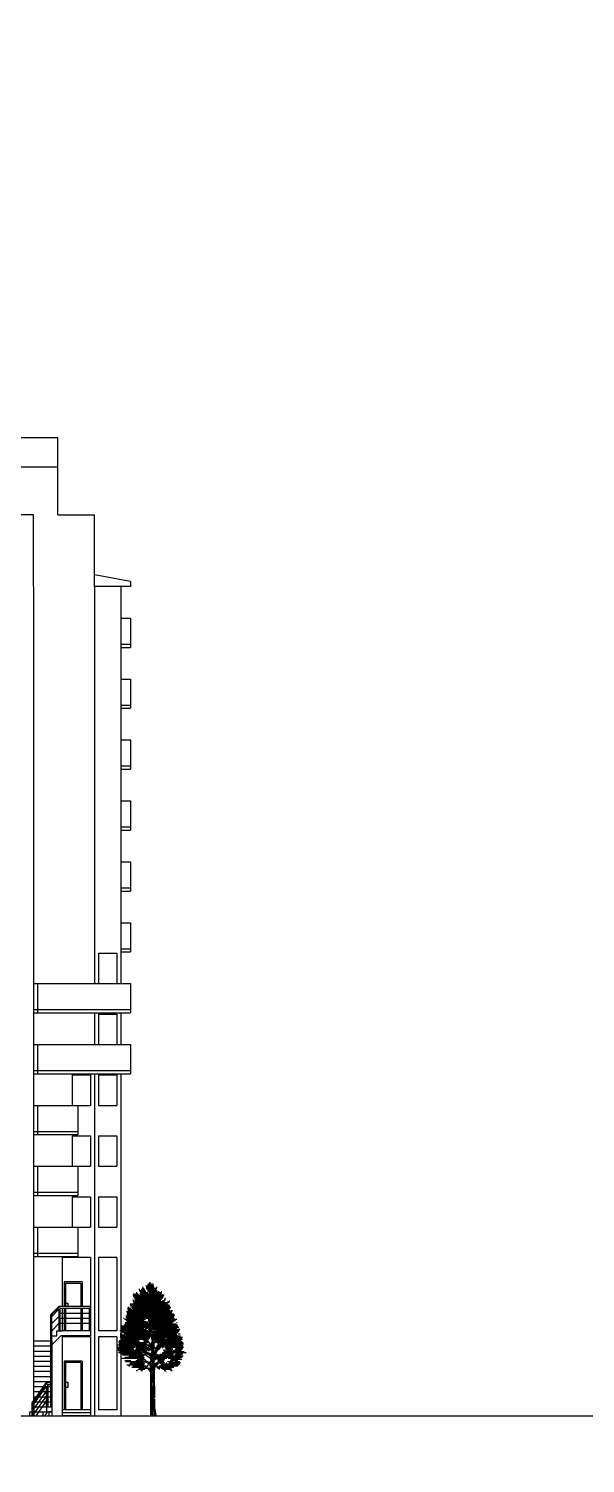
# Model space of a CAD drawing. Header units: inches. Extents: x -634 to 3638, y -6930911 to 5552.
# Drawn here: x 1993.3 to 2019.7, y 3391 to 3459.2 of the extents above; entities that cross this region are included whole.
import ezdxf

# ---------------------------------------------------------------- set-up
doc = ezdxf.new("R2010")
doc.units = ezdxf.units.IN
doc.header["$MEASUREMENT"] = 0
doc.linetypes.add('Dashed', pattern=[1128.888893, 564.444447, -564.444447])
doc.layers.add('derevo', color=7, linetype='Continuous')
doc.layers.add('развертка', color=7, linetype='Continuous')
for name, color, linetype, lineweight in [('ELEV', 134, 'Continuous', 18), ('фасады', 7, 'Continuous', 30), ('фасады2', 7, 'Continuous', 25)]:
    doc.layers.add(name, color=color, linetype=linetype, lineweight=lineweight)

# ---------------------------------------------------------------- blocks, each defined once
blk = doc.blocks.new('*X15')
at = {"color": 0, "linetype": 'ByBlock'}
for p, q in [((107.44, 20.7), (107.98, 20.7)), ((107.48, 20.8), (107.6, 20.8)), ((107.51, 20.9), (107.52, 20.9)), ((107.67, 20.8), (107.9, 20.8)), ((107.73, 20.9), (107.82, 20.9)), ((107.96, 21.2), (108.05, 21.2)), ((108, 21.1), (108.58, 21.1)), ((108.04, 20.7), (110.25, 20.7)), ((108.05, 21), (108.6, 21)), ((108.06, 20.8), (108.89, 20.8)), ((108.08, 20.9), (108.61, 20.9)), ((108.17, 21.2), (108.51, 21.2)), ((108.27, 21.3), (108.43, 21.3)), ((108.31, 21.4), (108.35, 21.4)), ((108.58, 21.6), (108.58, 21.6)), ((108.6, 21.5), (108.7, 21.5)), ((108.62, 21.4), (109.34, 21.4)), ((108.63, 20.9), (108.79, 20.9)), ((108.64, 21.3), (109.59, 21.3)), ((108.68, 21.2), (109.56, 21.2)), ((108.73, 21.5), (109.32, 21.5)), ((108.74, 21.1), (109.63, 21.1)), ((108.75, 21.6), (109.3, 21.6)), ((108.78, 21.7), (109.12, 21.7)), ((108.8, 21), (109.59, 21)), ((108.86, 20.9), (109.55, 20.9)), ((108.91, 21.8), (109.02, 21.8)), ((108.92, 20.8), (109.51, 20.8)), ((109.2, 21.7), (109.28, 21.7)), ((109.52, 20.8), (110.02, 20.8)), ((109.53, 21.4), (109.61, 21.4)), ((109.6, 20.9), (110.03, 20.9)), ((109.68, 21), (109.8, 21)), ((109.99, 21), (110.04, 21)), ((110.28, 20.8), (110.29, 20.8)), ((106.95, 19.5), (107.25, 19.5)), ((106.96, 19.4), (107.41, 19.4)), ((106.97, 19.6), (107.09, 19.6)), ((107.17, 19.8), (110.69, 19.8)), ((107.2, 19.9), (107.49, 19.9)), ((107.23, 19.7), (110.75, 19.7)), ((107.31, 19.6), (110.85, 19.6)), ((107.38, 19.5), (110.8, 19.5)), ((107.42, 20.3), (107.46, 20.3)), ((107.44, 20.2), (107.54, 20.2)), ((107.46, 20.1), (107.58, 20.1)), ((107.46, 19.4), (110.74, 19.4)), ((107.47, 20.6), (110.21, 20.6)), ((107.48, 20), (107.62, 20)), ((107.5, 19.9), (107.65, 19.9)), ((107.53, 20.5), (110.17, 20.5)), ((107.59, 20.4), (110.1, 20.4)), ((107.6, 20.3), (110.02, 20.3)), ((107.62, 20.2), (109.94, 20.2)), ((107.64, 20.1), (110.29, 20.1)), ((107.65, 20), (110.71, 20)), ((107.67, 19.9), (110.54, 19.9)), ((110.1, 20.2), (110.34, 20.2)), ((110.25, 20.3), (110.38, 20.3)), ((110.32, 20.4), (110.38, 20.4)), ((110.54, 20.1), (110.73, 20.1)), ((110.72, 20.2), (110.75, 20.2)), ((106.58, 18.6), (106.64, 18.6)), ((106.69, 18.5), (108.57, 18.5)), ((106.72, 18.1), (109.11, 18.1)), ((106.73, 18.2), (108.82, 18.2)), ((106.79, 18.8), (111.14, 18.8)), ((106.79, 18.4), (108.45, 18.4)), ((106.8, 18.7), (108.74, 18.7)), ((106.85, 19.2), (110.96, 19.2)), ((106.87, 18.6), (108.58, 18.6)), ((106.88, 18.9), (111.2, 18.9)), ((106.9, 19.1), (110.93, 19.1)), ((106.9, 18.3), (108.59, 18.3)), ((106.93, 19), (111.12, 19)), ((106.97, 19.3), (110.81, 19.3)), ((108.62, 18.6), (108.75, 18.6)), ((108.65, 18.3), (108.74, 18.3)), ((108.74, 18.7), (109.2, 18.7)), ((108.77, 18.6), (109.19, 18.6)), ((108.8, 18.5), (109.17, 18.5)), ((108.82, 18.4), (109.16, 18.4)), ((108.85, 18.3), (109.14, 18.3)), ((108.88, 18.2), (109.13, 18.2)), ((109.18, 18.2), (111, 18.2)), ((109.18, 18.1), (111.32, 18.1)), ((109.19, 18.4), (111.26, 18.4)), ((109.19, 18.3), (111.13, 18.3)), ((109.2, 18.6), (111.14, 18.6)), ((109.2, 18.5), (111.4, 18.5)), ((109.21, 18.7), (111.12, 18.7)), ((110.89, 19.3), (111, 19.3)), ((111.37, 18.2), (111.43, 18.2)), ((106.27, 17.5), (108.79, 17.5)), ((106.29, 17.2), (106.44, 17.2)), ((106.29, 17.1), (106.75, 17.1)), ((106.29, 17), (108.88, 17)), ((106.29, 16.9), (108.69, 16.9)), ((106.31, 17.4), (108.88, 17.4)), ((106.33, 17.8), (109.08, 17.8)), ((106.33, 17.6), (108.43, 17.6)), ((106.34, 17.7), (108.42, 17.7)), ((106.34, 16.8), (108.75, 16.8)), ((106.35, 17.9), (109.08, 17.9)), ((106.48, 17.3), (108.92, 17.3)), ((106.64, 18), (109.1, 18)), ((106.65, 17.2), (108.96, 17.2)), ((106.82, 17.1), (108.86, 17.1)), ((108.46, 17.6), (108.65, 17.6)), ((108.55, 17.7), (109.09, 17.7)), ((108.71, 16.9), (108.91, 16.9)), ((108.8, 17.6), (109.09, 17.6)), ((108.84, 17.5), (109.1, 17.5)), ((108.9, 17.1), (109, 17.1)), ((108.91, 16.8), (108.94, 16.8)), ((108.96, 17.4), (109.1, 17.4)), ((109.04, 17.3), (109.11, 17.3)), ((109.11, 17.2), (109.11, 17.2)), ((109.16, 17.8), (111.58, 17.8)), ((109.16, 17.7), (109.19, 17.7)), ((109.17, 18), (111.46, 18)), ((109.17, 17.9), (111.48, 17.9)), ((109.19, 17), (111.73, 17)), ((109.19, 16.9), (111.89, 16.9)), ((109.2, 17.1), (111.43, 17.1)), ((109.21, 17.2), (111.38, 17.2)), ((109.24, 16.8), (109.67, 16.8)), ((109.26, 17.7), (111.4, 17.7)), ((109.31, 17.6), (109.38, 17.6)), ((109.33, 17.3), (111.48, 17.3)), ((109.44, 17.4), (111.58, 17.4)), ((109.45, 17.6), (111.66, 17.6)), ((109.56, 17.5), (111.64, 17.5)), ((109.75, 16.8), (110.34, 16.8)), ((110.45, 16.8), (111.85, 16.8)), ((111.5, 17.2), (111.7, 17.2)), ((105.99, 15.8), (107.55, 15.8)), ((106.03, 15.9), (107.5, 15.9)), ((106.06, 16), (107.65, 16)), ((106.07, 16.2), (108.6, 16.2)), ((106.11, 15.7), (106.9, 15.7)), ((106.15, 16.5), (108.04, 16.5)), ((106.15, 15.5), (108.27, 15.5)), ((106.16, 16.4), (108.87, 16.4)), ((106.19, 16.6), (108.01, 16.6)), ((106.19, 16.3), (108.51, 16.3)), ((106.21, 16.1), (108.68, 16.1)), ((106.24, 15.6), (108.19, 15.6)), ((106.42, 16.7), (108.3, 16.7)), ((106.91, 15.7), (108.1, 15.7)), ((107.63, 15.9), (107.64, 15.9)), ((107.68, 15.8), (108.65, 15.8)), ((107.69, 16), (108.87, 16)), ((107.74, 15.9), (109.05, 15.9)), ((108.11, 15.7), (108.62, 15.7)), ((108.23, 15.6), (108.64, 15.6)), ((108.32, 16.7), (108.65, 16.7)), ((108.4, 16.6), (108.72, 16.6)), ((108.41, 16.5), (108.8, 16.5)), ((108.47, 15.5), (108.77, 15.5)), ((108.56, 16.3), (108.64, 16.3)), ((108.67, 15.8), (109.11, 15.8)), ((108.71, 16.7), (108.8, 16.7)), ((108.77, 16.2), (109.15, 16.2)), ((108.87, 15.7), (108.92, 15.7)), ((108.89, 16.1), (109.03, 16.1)), ((108.94, 16.3), (109.15, 16.3)), ((109.28, 16.7), (109.36, 16.7)), ((109.41, 15.5), (109.58, 15.5)), ((109.44, 15.6), (109.63, 15.6)), ((109.46, 15.7), (109.69, 15.7)), ((109.49, 16.4), (109.5, 16.4)), ((109.5, 16.6), (111.79, 16.6)), ((109.53, 16.5), (111.88, 16.5)), ((109.57, 15.8), (109.74, 15.8)), ((109.58, 16), (109.63, 16)), ((109.59, 16.1), (109.95, 16.1)), ((109.62, 16.7), (111.9, 16.7)), ((109.67, 16.4), (111.95, 16.4)), ((109.68, 16.3), (109.82, 16.3)), ((109.72, 16.2), (111.9, 16.2)), ((109.89, 16.3), (111.98, 16.3)), ((110.05, 16.1), (110.18, 16.1)), ((110.07, 16), (110.1, 16)), ((110.11, 15.5), (112.22, 15.5)), ((110.19, 15.7), (110.27, 15.7)), ((110.27, 16.1), (111.96, 16.1)), ((110.3, 15.6), (112.06, 15.6)), ((110.32, 16), (110.4, 16)), ((110.44, 15.9), (111, 15.9)), ((110.46, 15.8), (111.04, 15.8)), ((110.5, 16), (112, 16)), ((110.53, 15.7), (110.98, 15.7)), ((111.04, 15.7), (111.82, 15.7)), ((111.2, 15.8), (111.88, 15.8)), ((111.28, 15.9), (111.94, 15.9)), ((106.33, 15.4), (108.36, 15.4)), ((106.42, 15), (108.39, 15)), ((106.5, 15.3), (108.54, 15.3)), ((106.71, 14.8), (107.25, 14.8)), ((106.72, 15.1), (108.4, 15.1)), ((106.76, 14.7), (108.34, 14.7)), ((106.89, 14.4), (108.39, 14.4)), ((107.04, 14.3), (107.15, 14.3)), ((107.06, 15.2), (108.31, 15.2)), ((107.12, 14.5), (107.66, 14.5)), ((107.18, 14.6), (108.35, 14.6)), ((107.42, 14.3), (108.3, 14.3)), ((107.71, 14.8), (108, 14.8)), ((107.83, 14.9), (108.05, 14.9)), ((107.92, 14.5), (108.3, 14.5)), ((108.09, 14.8), (108.35, 14.8)), ((108.25, 14.9), (108.29, 14.9)), ((108.36, 14.9), (108.48, 14.9)), ((108.45, 14.3), (108.51, 14.3)), ((108.83, 15.4), (108.9, 15.4)), ((109.29, 15), (109.62, 15)), ((109.31, 14.9), (109.48, 14.9)), ((109.32, 15.1), (110.61, 15.1)), ((109.33, 14.8), (109.33, 14.8)), ((109.34, 15.2), (111.95, 15.2)), ((109.37, 15.3), (109.64, 15.3)), ((109.39, 15.4), (109.52, 15.4)), ((109.67, 15), (110.49, 15)), ((109.69, 14.7), (109.75, 14.7)), ((109.72, 14.8), (109.99, 14.8)), ((109.8, 14.9), (110.31, 14.9)), ((109.81, 14.3), (109.89, 14.3)), ((109.83, 15.3), (109.98, 15.3)), ((109.93, 14.6), (110.27, 14.6)), ((109.97, 14.3), (111.49, 14.3)), ((109.98, 14.7), (110.23, 14.7)), ((110, 14.4), (111.57, 14.4)), ((110.01, 14.5), (110.39, 14.5)), ((110.04, 15.3), (111.04, 15.3)), ((110.07, 14.8), (110.25, 14.8)), ((110.08, 15.4), (111.14, 15.4)), ((110.41, 14.5), (110.67, 14.5)), ((110.46, 14.6), (110.5, 14.6)), ((110.55, 14.7), (111.06, 14.7)), ((110.62, 15.1), (111.88, 15.1)), ((110.62, 15), (111.69, 15)), ((110.69, 14.6), (111.14, 14.6)), ((110.71, 14.5), (111.65, 14.5)), ((110.78, 14.8), (111.48, 14.8)), ((110.82, 14.9), (111.83, 14.9)), ((111.15, 14.6), (111.73, 14.6)), ((111.2, 15.3), (111.8, 15.3)), ((111.2, 14.7), (111.64, 14.7)), ((111.27, 15.4), (111.92, 15.4)), ((107.34, 14.2), (108.49, 14.2)), ((107.74, 13.9), (107.86, 13.9)), ((107.87, 14), (108.52, 14)), ((108.01, 14.1), (108.74, 14.1)), ((108.16, 13.9), (108.3, 13.9)), ((109.55, 14.2), (109.79, 14.2)), ((109.65, 14.1), (109.87, 14.1)), ((109.78, 14), (109.84, 14)), ((109.82, 14.2), (111.13, 14.2)), ((109.94, 14.1), (110.92, 14.1)), ((110.09, 14), (110.91, 14)), ((110.25, 13.9), (110.37, 13.9)), ((110.4, 13.8), (110.44, 13.8)), ((110.81, 13.9), (110.98, 13.9))]:
    blk.add_line(p, q, dxfattribs=at)

msp = doc.modelspace()

# ---------------------------------------------------------------- hatches: boundary and pattern name
at = {"layer": 'ELEV', "linetype": 'Continuous'}
h = msp.add_hatch(dxfattribs=at)
h.set_pattern_fill('ANSI31', color=256, scale=0.01044, style=0)
h.set_pattern_definition([(45, (1262.311104, 3366.587935), (-0.02343928418428, 0.02343928418428), [])])
edge = h.paths.add_edge_path()
edge.add_ellipse((1445.78234, 3471.96182), major_axis=(0, 6932302.83262), ratio=0.00000001506, start_angle=89.999976115149, end_angle=270.000023884851)
edge.add_line((1445.67794, 3474.85168), (1445.67794, 3528.48347))
edge.add_line((1445.67794, 3528.48347), (1445.88675, 3528.48347))
edge.add_line((1445.88675, 3528.48347), (1445.88675, 3474.85168))

# ---------------------------------------------------------------- linework, layer by layer
at = {"layer": 'derevo', "color": 0}
for p, q in [((1999.11834, 3397.65206), (1999.18476, 3398.06546)), ((1999.04455, 3397.23128), (1998.95969, 3397.33463)), ((1999.02135, 3396.99367), (1999.02135, 3397.1349)), ((1999.02135, 3397.1349), (1999.09626, 3397.0369)), ((1999.10912, 3397.08917), (1999.04455, 3397.23128)), ((1999.09626, 3397.0369), (1999.11931, 3396.9389)), ((1999.10912, 3397.39922), (1999.11834, 3397.65206)), ((1999.18476, 3396.97659), (1999.10912, 3397.39922)), ((1999.16631, 3396.93045), (1999.10912, 3397.08917)), ((1999.13084, 3397.37414), (1999.18558, 3397.46926)), ((1999.17406, 3397.23291), (1999.13084, 3397.37414)), ((1999.16631, 3397.10947), (1999.19398, 3397.22205)), ((1999.18476, 3396.93968), (1999.16631, 3397.10947)), ((1999.24897, 3397.32802), (1999.17406, 3397.23291)), ((1999.18558, 3397.46926), (1999.19422, 3397.37414)), ((1999.19398, 3397.22205), (1999.34341, 3397.34385)), ((1999.19422, 3397.37414), (1999.29218, 3397.41738)), ((1999.29218, 3397.41738), (1999.24897, 3397.32802)), ((1998.70696, 3396.35834), (1998.53724, 3396.45246)), ((1998.77153, 3396.76066), (1998.93202, 3396.66839)), ((1999.00581, 3396.60195), (1998.86561, 3396.67761)), ((1998.98966, 3396.8092), (1998.86865, 3396.9389)), ((1998.86865, 3396.9389), (1998.97814, 3396.9072)), ((1998.88018, 3396.45179), (1998.86865, 3396.34226)), ((1998.98966, 3396.37396), (1998.88018, 3396.45179)), ((1998.93202, 3396.66839), (1999.09067, 3396.59272)), ((1998.97814, 3396.9072), (1998.93492, 3397.02538)), ((1998.93492, 3397.02538), (1999.02135, 3396.99367)), ((1999.03288, 3396.7112), (1998.98966, 3396.8092)), ((1999.10779, 3396.4172), (1998.98966, 3396.4172)), ((1998.98966, 3396.4172), (1998.98966, 3396.37396)), ((1999.13864, 3396.48014), (1999.00581, 3396.60195)), ((1999.11931, 3396.7429), (1999.03288, 3396.7112)), ((1999.0999, 3396.56504), (1999.03533, 3396.57426)), ((1999.09067, 3396.59272), (1999.14786, 3396.6204)), ((1999.15708, 3396.57426), (1999.0999, 3396.56504)), ((1999.13084, 3396.33073), (1999.10779, 3396.4172)), ((1999.11931, 3396.9389), (1999.15101, 3396.82073)), ((1999.15101, 3396.82073), (1999.11931, 3396.7429)), ((1999.14786, 3396.51705), (1999.13864, 3396.55581)), ((1999.16631, 3396.37679), (1999.13864, 3396.48014)), ((1999.14786, 3396.6204), (1999.15708, 3396.72375)), ((1999.17553, 3396.69607), (1999.18476, 3396.97659)), ((1999.18476, 3396.31958), (1999.17553, 3396.69607)), ((1999.24194, 3396.87324), (1999.18476, 3396.93968)), ((1999.19398, 3396.17009), (1999.21243, 3396.40448)), ((1999.21243, 3396.78096), (1999.31574, 3396.86401)), ((1999.21243, 3396.40448), (1999.21243, 3396.78096)), ((1999.25117, 3396.45246), (1999.22165, 3396.50783)), ((1999.23744, 3396.7429), (1999.27202, 3396.77749)), ((1999.23744, 3396.60167), (1999.23744, 3396.7429)), ((1999.28066, 3396.49502), (1999.23744, 3396.60167)), ((1999.34341, 3396.93045), (1999.24194, 3396.87324)), ((1999.24194, 3396.26421), (1999.30651, 3396.40448)), ((1999.29729, 3396.47091), (1999.25117, 3396.45246)), ((1999.25117, 3396.39525), (1999.37292, 3396.46169)), ((1999.27202, 3396.77749), (1999.35845, 3396.8409)), ((1999.34693, 3396.52673), (1999.28066, 3396.49502)), ((1999.5039, 3396.58349), (1999.29729, 3396.47091)), ((1999.30651, 3396.40448), (1999.46701, 3396.51705)), ((1999.31574, 3396.86401), (1999.48546, 3396.98582)), ((1999.32388, 3396.26731), (1999.39014, 3396.39702)), ((1999.43749, 3396.97659), (1999.34341, 3396.93045)), ((1999.36998, 3396.59302), (1999.34693, 3396.52673)), ((1999.35845, 3396.8409), (1999.35845, 3396.76596)), ((1999.35845, 3396.76596), (1999.41319, 3396.8092)), ((1999.49963, 3396.69967), (1999.36998, 3396.59302)), ((1999.37292, 3396.46169), (1999.5039, 3396.58349)), ((1999.39014, 3396.39702), (1999.50827, 3396.50655)), ((1999.41319, 3396.8092), (1999.42184, 3396.69967)), ((1999.42184, 3396.69967), (1999.49963, 3396.69967)), ((1999.46701, 3396.51705), (1999.681, 3396.65731)), ((1999.50827, 3396.50655), (1999.60623, 3396.59302)), ((1999.60623, 3396.59302), (1999.64081, 3396.5152)), ((1999.64081, 3396.5152), (1999.74741, 3396.62473)), ((1999.77046, 3396.38549), (1999.69267, 3396.40855)), ((1999.69267, 3396.40855), (1999.77046, 3396.29902)), ((1999.74741, 3396.62473), (1999.7791, 3396.5152)), ((1999.85689, 3396.4172), (1999.77046, 3396.38549)), ((1999.7791, 3396.5152), (1999.87706, 3396.58149)), ((1999.87706, 3396.58149), (1999.80215, 3396.47196)), ((1999.80215, 3396.47196), (1999.85689, 3396.4172)), ((1998.32699, 3395.73408), (1998.38173, 3395.80037)), ((1998.39326, 3395.72543), (1998.32699, 3395.73408)), ((1998.38173, 3395.80037), (1998.45952, 3395.76867)), ((1998.51138, 3395.76867), (1998.39326, 3395.72543)), ((1998.45952, 3395.76867), (1998.51138, 3395.76867)), ((1998.52291, 3395.9099), (1998.56613, 3395.95314)), ((1998.64104, 3395.93008), (1998.52291, 3395.9099)), ((1998.56613, 3395.95314), (1998.54596, 3396.00502)), ((1998.54596, 3396.00502), (1998.59782, 3395.99637)), ((1998.59782, 3395.99637), (1998.66409, 3395.97331)), ((1998.66409, 3395.97331), (1998.64104, 3395.93008)), ((1998.74385, 3395.88957), (1998.64977, 3395.8785)), ((1998.81679, 3396.18084), (1998.65256, 3396.20102)), ((1998.65256, 3396.20102), (1998.73035, 3396.15778)), ((1998.76205, 3395.85514), (1998.66409, 3395.82343)), ((1998.66409, 3395.82343), (1998.78222, 3395.78884)), ((1998.80104, 3395.92648), (1998.67744, 3396.01138)), ((1998.76205, 3395.72543), (1998.68714, 3395.64761)), ((1998.68714, 3395.64761), (1998.82543, 3395.67067)), ((1998.84716, 3396.2273), (1998.68851, 3396.31035)), ((1998.73035, 3396.15778), (1998.69578, 3396.13761)), ((1998.69578, 3396.13761), (1998.77357, 3396.05978)), ((1998.78222, 3395.78884), (1998.7073, 3395.74561)), ((1998.7073, 3395.74561), (1998.76205, 3395.72543)), ((1998.77357, 3396.05978), (1998.71883, 3396.01655)), ((1998.71883, 3396.01655), (1998.83696, 3395.93008)), ((1998.84716, 3395.86004), (1998.74385, 3395.88957)), ((1998.90322, 3395.80037), (1998.76205, 3395.85514)), ((1998.95047, 3396.2273), (1998.7623, 3396.27344)), ((1999.08145, 3395.76592), (1998.80104, 3395.92648)), ((1998.92339, 3396.10302), (1998.81679, 3396.18084)), ((1998.82543, 3395.67067), (1998.83696, 3395.5842)), ((1998.83696, 3395.93008), (1998.8917, 3395.87531)), ((1998.83696, 3395.5842), (1998.93492, 3395.6822)), ((1998.99659, 3396.17932), (1998.84716, 3396.2273)), ((1999.05378, 3395.72901), (1998.84716, 3395.86004)), ((1999.11834, 3396.19778), (1998.86561, 3396.27344)), ((1998.86865, 3396.34226), (1998.96661, 3396.28749)), ((1998.8917, 3395.87531), (1999.0444, 3395.8119)), ((1998.98966, 3395.74561), (1998.90322, 3395.80037)), ((1999.06457, 3396.00502), (1998.92339, 3396.10302)), ((1998.93492, 3395.6822), (1998.98966, 3395.74561)), ((1999.04455, 3396.17932), (1998.95047, 3396.2273)), ((1998.96661, 3396.28749), (1999.10779, 3396.23561)), ((1999.08145, 3396.09443), (1998.99659, 3396.17932)), ((1999.0444, 3395.8119), (1999.09626, 3395.88684)), ((1999.11834, 3396.12395), (1999.04455, 3396.17932)), ((1999.09067, 3395.44849), (1999.05378, 3395.72901)), ((1999.09626, 3395.88684), (1999.06457, 3396.00502)), ((1999.0999, 3396.0206), (1999.08145, 3396.09443)), ((1999.12941, 3395.42819), (1999.08145, 3395.76592)), ((1999.10779, 3396.23561), (1999.13084, 3396.33073)), ((1999.11834, 3395.99108), (1999.18476, 3396.31958)), ((1999.15708, 3396.24576), (1999.11834, 3396.19778)), ((1999.15708, 3395.68287), (1999.11834, 3395.99108)), ((1999.21243, 3395.18458), (1999.15708, 3395.68287)), ((1999.17553, 3395.91725), (1999.19398, 3396.17009)), ((1999.18476, 3395.73824), (1999.17553, 3395.91725)), ((1999.2032, 3395.70133), (1999.18476, 3395.73824)), ((1999.18476, 3395.59798), (1999.26962, 3395.71978)), ((1999.24194, 3396.26421), (1999.2032, 3396.07597)), ((1999.2032, 3396.07597), (1999.2032, 3395.71978)), ((1999.26962, 3395.75669), (1999.2032, 3395.70133)), ((1999.21243, 3395.54076), (1999.33418, 3395.71055)), ((1999.2288, 3395.82343), (1999.26049, 3395.9099)), ((1999.28066, 3395.76867), (1999.2288, 3395.82343)), ((1999.26049, 3395.9099), (1999.30371, 3395.97331)), ((1999.26962, 3395.71978), (1999.41904, 3395.83236)), ((1999.37862, 3395.8119), (1999.28066, 3395.76867)), ((1999.30371, 3395.97331), (1999.42184, 3396.05978)), ((1999.31523, 3396.16931), (1999.32388, 3396.26731)), ((1999.41319, 3396.20102), (1999.31523, 3396.16931)), ((1999.33418, 3395.71055), (1999.53157, 3395.85081)), ((1999.45641, 3395.76867), (1999.3354, 3395.65914)), ((1999.42184, 3396.05978), (1999.36998, 3395.97331)), ((1999.36998, 3395.97331), (1999.4881, 3396.00502)), ((1999.43336, 3395.86667), (1999.37862, 3395.8119)), ((1999.46505, 3396.13761), (1999.41319, 3396.20102)), ((1999.41904, 3395.83236), (1999.57954, 3395.88957)), ((1999.4881, 3396.00502), (1999.42184, 3395.9099)), ((1999.42184, 3395.9099), (1999.43336, 3395.86667)), ((1999.53132, 3395.82343), (1999.45641, 3395.76867)), ((1999.57454, 3396.21255), (1999.46505, 3396.13761)), ((1999.58606, 3395.74561), (1999.53132, 3395.82343)), ((1999.53157, 3395.85081), (1999.63488, 3395.92648)), ((1999.56301, 3395.6822), (1999.64081, 3395.7139)), ((1999.57454, 3395.63896), (1999.56301, 3395.6822)), ((1999.59759, 3396.14626), (1999.57454, 3396.21255)), ((1999.64081, 3395.7139), (1999.58606, 3395.74561)), ((1999.64081, 3396.23561), (1999.59759, 3396.14626)), ((1999.64945, 3396.28749), (1999.64081, 3396.23561)), ((1999.77046, 3396.29902), (1999.64945, 3396.28749)), ((1998.94125, 3395.54999), (1998.85639, 3395.58875)), ((1999.09067, 3395.36359), (1998.94125, 3395.54999)), ((1999.14786, 3395.34514), (1998.97814, 3395.57029)), ((1999.08145, 3393.30767), (1999.09067, 3395.36359)), ((1999.13864, 3394.36885), (1999.14786, 3395.34514)), ((1999.19398, 3394.2655), (1999.21243, 3395.18458)), ((1999.25117, 3395.2787), (1999.21243, 3395.54076)), ((1999.24194, 3395.50385), (1999.26039, 3395.56107)), ((1999.24194, 3394.61246), (1999.25117, 3395.2787)), ((1999.26039, 3395.56107), (1999.33418, 3395.66257)), ((1999.26039, 3395.31561), (1999.26962, 3395.57952)), ((1999.26962, 3394.14369), (1999.26039, 3395.2787)), ((1999.3354, 3395.65914), (1999.46505, 3395.59572)), ((1999.46505, 3395.59572), (1999.4881, 3395.64761)), ((1999.4881, 3395.64761), (1999.57454, 3395.63896)), ((1999.14786, 3393.29844), (1999.13864, 3394.36885)), ((1999.24194, 3393.99236), (1999.24194, 3394.61246)), ((1999.19398, 3393.30767), (1999.19398, 3394.2655)), ((1999.26962, 3393.30767), (1999.24194, 3393.99236)), ((1999.26962, 3393.69338), (1999.26962, 3394.08648)), ((1999.34341, 3393.27998), (1999.26962, 3393.67493))]:
    msp.add_line(p, q, dxfattribs=at)
at = {"layer": 'развертка'}
msp.add_line((1883.34432, 3393.27998), (2396.27892, 3393.27998), dxfattribs=at)
at = {"layer": 'фасады', "color": 7, "linetype": 'Dashed', "ltscale": 100}
for points in [[(1989.36446, 3439.77536), (1994.67296, 3439.77536)], [(1994.67296, 3436.10975), (1994.67296, 3439.77536)], [(1989.36446, 3438.38629), (1994.67296, 3438.38629)], [(1993.51443, 3432.69494), (1993.51443, 3436.10975)], [(1994.67296, 3436.10975), (1996.4093, 3436.10975)], [(1996.4093, 3432.69494), (1996.4093, 3436.10975)], [(1998.12635, 3432.92645), (1996.4093, 3433.25448)], [(1993.51443, 3432.69494), (1993.51443, 3429.80104)], [(1996.4093, 3432.69494), (1996.4093, 3429.80104)], [(1996.4093, 3432.69494), (1996.4093, 3429.80104)], [(1997.66332, 3432.69494), (1997.66332, 3429.80104)], [(1998.12635, 3432.92645), (1998.12635, 3432.69494)], [(1997.66332, 3431.19011), (1998.12635, 3431.19011)], [(1998.12635, 3431.19011), (1998.12635, 3429.80104)], [(1993.51443, 3429.80104), (1993.51443, 3426.90714)], [(1996.4093, 3429.80104), (1996.4093, 3426.90714)], [(1996.4093, 3429.80104), (1996.4093, 3426.90714)], [(1997.66332, 3429.95538), (1998.12635, 3429.95538)], [(1997.66332, 3429.80104), (1997.66332, 3426.90714)], [(1997.66332, 3429.80104), (1998.12635, 3429.80104)], [(1997.66332, 3428.29621), (1998.12635, 3428.29621)], [(1998.12635, 3428.29621), (1998.12635, 3426.90714)], [(1997.66332, 3427.06148), (1998.12635, 3427.06148)], [(1993.51443, 3426.90714), (1993.51443, 3424.01323)], [(1996.4093, 3426.90714), (1996.4093, 3424.01323)], [(1996.4093, 3426.90714), (1996.4093, 3424.01323)], [(1997.66332, 3426.90714), (1997.66332, 3424.01323)], [(1997.66332, 3426.90714), (1998.12635, 3426.90714)], [(1997.66332, 3426.90714), (1998.12635, 3426.90714)], [(1997.66332, 3425.40231), (1998.12635, 3425.40231)], [(1998.12635, 3425.40231), (1998.12635, 3424.01323)], [(1993.51443, 3424.01323), (1993.51443, 3421.11933)], [(1996.4093, 3424.01323), (1996.4093, 3421.11933)], [(1996.4093, 3424.01323), (1996.4093, 3421.11933)], [(1997.66332, 3424.16758), (1998.12635, 3424.16758)], [(1997.66332, 3424.01323), (1997.66332, 3421.11933)], [(1997.66332, 3424.01323), (1998.12635, 3424.01323)], [(1997.66332, 3422.5084), (1998.12635, 3422.5084)], [(1998.12635, 3422.5084), (1998.12635, 3421.11933)], [(1993.51443, 3421.11933), (1993.51443, 3418.22543)], [(1996.4093, 3421.11933), (1996.4093, 3418.22543)], [(1997.66332, 3421.27367), (1998.12635, 3421.27367)], [(1997.66332, 3421.11933), (1997.66332, 3418.22543)], [(1997.66332, 3421.11933), (1998.12635, 3421.11933)], [(1997.66332, 3419.6145), (1998.12635, 3419.6145)], [(1998.12635, 3419.6145), (1998.12635, 3418.22543)], [(1993.51443, 3418.22543), (1993.51443, 3415.33152)], [(1996.4093, 3418.22543), (1996.4093, 3415.33152)], [(1997.66332, 3418.37977), (1998.12635, 3418.37977)], [(1997.66332, 3418.22543), (1997.66332, 3415.33152)], [(1997.66332, 3418.22543), (1998.12635, 3418.22543)], [(1997.66332, 3416.7206), (1998.12635, 3416.7206)], [(1998.12635, 3416.7206), (1998.12635, 3415.33152)], [(1997.66332, 3415.48587), (1998.12635, 3415.48587)], [(1993.51443, 3415.33152), (1993.51443, 3412.43762)], [(1996.4093, 3415.33152), (1996.4093, 3413.82669)], [(1996.60223, 3415.27365), (1996.60223, 3413.82669)], [(1996.60223, 3415.27365), (1997.4704, 3415.27365)], [(1997.4704, 3415.27365), (1997.4704, 3413.82669)], [(1997.66332, 3415.33152), (1997.66332, 3413.82669)], [(1997.66332, 3415.33152), (1998.12635, 3415.33152)], [(1993.51443, 3413.82669), (1998.12635, 3413.82669)], [(1993.70736, 3413.82669), (1993.70736, 3412.43762)], [(1996.60223, 3413.82669), (1997.4704, 3413.82669)], [(1998.12635, 3413.82669), (1998.12635, 3412.43762)], [(1993.51443, 3412.59196), (1998.12635, 3412.59196)], [(1993.51443, 3412.43762), (1993.51443, 3409.54372)], [(1993.51443, 3412.43762), (1998.12635, 3412.43762)], [(1996.4093, 3412.43762), (1996.4093, 3410.93279)], [(1996.60223, 3412.37974), (1996.60223, 3410.93279)], [(1996.60223, 3412.37974), (1997.4704, 3412.37974)], [(1997.4704, 3412.37974), (1997.4704, 3410.93279)], [(1997.66332, 3412.43762), (1997.66332, 3410.93279)], [(1993.51443, 3410.93279), (1998.12635, 3410.93279)], [(1993.70736, 3410.93279), (1993.70736, 3409.54372)], [(1996.60223, 3410.93279), (1997.4704, 3410.93279)], [(1998.12635, 3410.93279), (1998.12635, 3409.54372)], [(1993.51443, 3409.69806), (1998.12635, 3409.69806)], [(1993.51443, 3409.54372), (1993.51443, 3406.64982)], [(1993.51443, 3409.54372), (1998.12635, 3409.54372)], [(1995.3482, 3409.48584), (1995.3482, 3408.03889)], [(1995.3482, 3409.48584), (1996.21637, 3409.48584)], [(1996.21637, 3409.48584), (1996.21637, 3408.03889)], [(1996.4093, 3409.54372), (1996.4093, 3406.64982)], [(1996.60223, 3409.48584), (1996.60223, 3408.03889)], [(1996.60223, 3409.48584), (1997.4704, 3409.48584)], [(1997.4704, 3409.48584), (1997.4704, 3408.03889)], [(1997.66332, 3409.54372), (1997.66332, 3406.64982)], [(1993.51443, 3408.03889), (1995.6183, 3408.03889)], [(1993.70736, 3408.03889), (1993.70736, 3406.64982)], [(1995.3482, 3408.03889), (1996.21637, 3408.03889)], [(1995.6183, 3408.03889), (1995.6183, 3406.64982)], [(1996.60223, 3408.03889), (1997.4704, 3408.03889)], [(1993.51443, 3406.80416), (1995.6183, 3406.80416)], [(1993.51443, 3406.64982), (1993.51443, 3403.75591)], [(1993.51443, 3406.64982), (1995.6183, 3406.64982)], [(1995.3482, 3406.59194), (1995.3482, 3405.14499)], [(1995.3482, 3406.59194), (1996.21637, 3406.59194)], [(1995.3482, 3406.59194), (1996.21637, 3406.59194)], [(1996.21637, 3406.59194), (1996.21637, 3405.14499)], [(1996.4093, 3406.64982), (1996.4093, 3403.75591)], [(1996.60223, 3406.59194), (1996.60223, 3405.14499)], [(1996.60223, 3406.59194), (1997.4704, 3406.59194)], [(1996.60223, 3406.59194), (1997.4704, 3406.59194)], [(1997.4704, 3406.59194), (1997.4704, 3405.14499)], [(1997.66332, 3406.64982), (1997.66332, 3403.75591)], [(1993.51443, 3405.14499), (1995.6183, 3405.14499)], [(1993.70736, 3405.14499), (1993.70736, 3403.75591)], [(1995.3482, 3405.14499), (1996.21637, 3405.14499)], [(1995.6183, 3405.14499), (1995.6183, 3403.75591)], [(1996.60223, 3405.14499), (1997.4704, 3405.14499)], [(1993.51443, 3403.91025), (1995.6183, 3403.91025)], [(1993.51443, 3403.75591), (1993.51443, 3400.86201)], [(1993.51443, 3403.75591), (1995.6183, 3403.75591)], [(1995.3482, 3403.69803), (1995.3482, 3402.25108)], [(1995.3482, 3403.69803), (1996.21637, 3403.69803)], [(1996.21637, 3403.69803), (1996.21637, 3402.25108)], [(1996.4093, 3403.75591), (1996.4093, 3400.86201)], [(1996.60223, 3403.69803), (1996.60223, 3402.25108)], [(1996.60223, 3403.69803), (1997.4704, 3403.69803)], [(1997.4704, 3403.69803), (1997.4704, 3402.25108)], [(1997.66332, 3403.75591), (1997.66332, 3400.86201)], [(1993.51443, 3402.25108), (1995.6183, 3402.25108)], [(1993.70736, 3402.25108), (1993.70736, 3400.86201)], [(1995.3482, 3402.25108), (1996.21637, 3402.25108)], [(1995.6183, 3402.25108), (1995.6183, 3400.86201)], [(1996.60223, 3402.25108), (1997.4704, 3402.25108)], [(1993.51443, 3401.01635), (1995.6183, 3401.01635)], [(1993.51443, 3400.86201), (1995.6183, 3400.86201)], [(1993.51443, 3400.86201), (1993.51443, 3397.09994)], [(1994.86588, 3400.80413), (1994.86588, 3398.48901)], [(1996.21637, 3400.80413), (1994.86588, 3400.80413)], [(1996.21637, 3400.80413), (1996.21637, 3397.33145)], [(1996.4093, 3400.86201), (1996.4093, 3397.09994)], [(1996.60223, 3400.80413), (1996.60223, 3397.33145)], [(1997.4704, 3400.80413), (1996.60223, 3400.80413)], [(1997.4704, 3400.80413), (1997.4704, 3397.33145)], [(1997.66332, 3400.86201), (1997.66332, 3397.09994)], [(1994.86588, 3398.39255), (1994.86588, 3397.33145)], [(1993.51443, 3397.09994), (1993.51443, 3394.00346)], [(1996.21637, 3397.33145), (1994.86588, 3397.33145)], [(1994.86588, 3397.04206), (1994.86588, 3393.56937)], [(1996.21637, 3397.04206), (1994.86588, 3397.04206)], [(1996.21637, 3397.04206), (1996.21637, 3393.56937)], [(1996.4093, 3397.09994), (1996.4093, 3393.27998)], [(1997.4704, 3397.33145), (1996.60223, 3397.33145)], [(1996.60223, 3397.04206), (1996.60223, 3393.56937)], [(1997.4704, 3397.04206), (1996.60223, 3397.04206)], [(1997.4704, 3397.04206), (1997.4704, 3393.56937)], [(1997.66332, 3397.09994), (1997.66332, 3393.27998)], [(1994.3826, 3396.84913), (1994.3826, 3393.27998)], [(1996.21637, 3393.56937), (1994.86588, 3393.56937)], [(1996.21637, 3393.42468), (1994.86588, 3393.42468)], [(1996.21637, 3393.27998), (1994.86588, 3393.27998)], [(1997.4704, 3393.56937), (1996.60223, 3393.56937)]]:
    msp.add_lwpolyline(points, dxfattribs=at)
at = {"layer": 'фасады', "color": 7, "ltscale": 100}
for points in [[(1993.51443, 3436.10975), (1976.92272, 3436.10975)], [(1998.12635, 3432.69494), (1996.4093, 3432.69494)], [(1994.3826, 3396.84913), (1994.3826, 3397.09029), (1994.62424, 3397.09029)], [(1994.38268, 3396.65624), (1994.81753, 3397.09029)], [(1994.62424, 3397.09029), (1994.62424, 3397.33145), (1994.86588, 3397.33145)], [(1996.21637, 3397.09029), (1994.81753, 3397.09029)], [(1996.21637, 3397.33145), (1996.21637, 3397.09029)], [(1993.51443, 3396.84913), (1994.3826, 3396.84913)], [(1993.51443, 3396.60797), (1994.3826, 3396.60797)], [(1993.51443, 3396.36681), (1994.3826, 3396.36681)], [(1993.51443, 3396.12565), (1994.3826, 3396.12565)], [(1993.51443, 3395.8845), (1994.3826, 3395.8845)], [(1993.51443, 3395.64334), (1994.3826, 3395.64334)], [(1993.51443, 3395.40218), (1994.3826, 3395.40218)], [(1993.51443, 3395.16102), (1994.3826, 3395.16102)], [(1993.51443, 3394.91986), (1994.3826, 3394.91986)], [(1993.51443, 3394.6787), (1993.9871, 3394.6787)], [(1993.51443, 3394.43754), (1993.81829, 3394.43754)], [(1993.93604, 3394.43754), (1994.12215, 3394.43754)], [(1994.10485, 3394.6787), (1994.12215, 3394.6787)], [(1994.19932, 3394.6787), (1994.3826, 3394.6787)], [(1994.19932, 3394.43754), (1994.3826, 3394.43754)], [(1993.51443, 3394.19639), (1993.64948, 3394.19639)], [(1993.52408, 3393.71407), (1994.3826, 3393.71407)], [(1993.59842, 3393.95523), (1994.12215, 3393.95523)], [(1993.76723, 3394.19639), (1994.12215, 3394.19639)], [(1994.12215, 3393.71407), (1994.12215, 3393.47291)], [(1994.19932, 3394.19639), (1994.3826, 3394.19639)], [(1994.19932, 3393.95523), (1994.3826, 3393.95523)], [(1993.34562, 3393.27998), (1993.34562, 3393.47291), (1993.44691, 3393.47291)], [(1993.52408, 3393.47291), (1994.3826, 3393.47291)], [(1993.95334, 3393.47291), (1993.95334, 3393.27998)], [(1994.05463, 3393.27998), (1994.18968, 3393.47291)], [(1994.3826, 3393.47291), (1994.23791, 3393.47291), (1994.23791, 3393.27998)], [(1994.86588, 3393.56937), (1994.86588, 3393.27998)], [(1996.21637, 3393.56937), (1996.21637, 3393.27998)]]:
    msp.add_lwpolyline(points, dxfattribs=at)
at = {"layer": 'фасады2', "color": 7, "linetype": 'Dashed', "ltscale": 100}
for points in [[(1994.96235, 3399.64657), (1994.96235, 3398.48901)], [(1995.83052, 3399.64657), (1994.96235, 3399.64657)], [(1995.76299, 3399.57905), (1995.02987, 3399.57905)], [(1995.02987, 3399.57905), (1995.02987, 3398.48901)], [(1995.76299, 3399.57905), (1995.76299, 3398.48901)], [(1995.83052, 3399.64657), (1995.83052, 3398.48901)], [(1995.02987, 3398.64686), (1995.14809, 3398.64816), (1995.14809, 3398.48901)], [(1994.96235, 3398.39255), (1994.96235, 3397.33145)], [(1995.02987, 3398.39255), (1995.02987, 3397.33145)], [(1995.14809, 3398.39255), (1995.14809, 3398.38908), (1995.02987, 3398.38908)], [(1995.76299, 3398.39255), (1995.76299, 3397.33145)], [(1995.83052, 3398.39255), (1995.83052, 3397.33145)], [(1994.96235, 3395.8845), (1994.96235, 3393.56937)], [(1995.83052, 3395.8845), (1994.96235, 3395.8845)], [(1995.76299, 3395.81697), (1995.02987, 3395.81697)], [(1995.02987, 3395.81697), (1995.02987, 3393.56937)], [(1995.76299, 3395.81697), (1995.76299, 3393.56937)], [(1995.83052, 3395.8845), (1995.83052, 3393.56937)], [(1995.02987, 3394.88478), (1995.14809, 3394.88608), (1995.14809, 3394.627), (1995.02987, 3394.627)]]:
    msp.add_lwpolyline(points, dxfattribs=at)
at = {"layer": 'фасады2', "color": 7, "ltscale": 100}
for points in [[(1994.33437, 3398.10279), (1994.72137, 3398.48901)], [(1994.3826, 3398.10279), (1994.7696, 3398.48901)], [(1996.21637, 3397.33145), (1996.21637, 3398.48901), (1994.72137, 3398.48901)], [(1994.33437, 3393.71407), (1994.33437, 3398.10279)], [(1994.33437, 3398.10279), (1994.3826, 3398.10279)], [(1994.3826, 3398.01464), (1994.72137, 3398.35272)], [(1994.3826, 3396.84913), (1994.3826, 3398.10279)], [(1994.3826, 3397.67393), (1994.72137, 3398.01202)], [(1994.72137, 3398.35272), (1994.72137, 3397.33145)], [(1996.16814, 3397.33145), (1996.16814, 3398.39255), (1994.7696, 3398.39255), (1994.7696, 3397.33145)], [(1996.16814, 3398.15139), (1996.16814, 3398.15139), (1994.7696, 3398.15139), (1994.7696, 3398.15139)], [(1996.16814, 3397.91023), (1994.7696, 3397.91023)], [(1994.3826, 3397.33322), (1994.72137, 3397.67131)], [(1996.16814, 3397.66907), (1994.7696, 3397.66907)], [(1993.44691, 3393.907), (1994.12215, 3394.87163)], [(1993.49514, 3393.907), (1994.17038, 3394.87163)], [(1993.52408, 3393.84903), (1994.12215, 3394.70342)], [(1993.52408, 3393.60787), (1994.12215, 3394.46226)], [(1994.12215, 3394.87163), (1994.12215, 3394.87163), (1994.17038, 3394.87163)], [(1994.12215, 3393.71407), (1994.12215, 3394.70342)], [(1994.17038, 3394.87163), (1994.33437, 3394.87163)], [(1994.17038, 3394.77517), (1994.33437, 3394.77517)], [(1994.17038, 3394.77517), (1994.17038, 3393.71407)], [(1994.19932, 3394.77517), (1994.19932, 3393.71407)], [(1993.44691, 3393.27998), (1993.44691, 3393.907), (1993.49514, 3393.907), (1993.49514, 3393.27998)], [(1993.52408, 3393.36671), (1994.12215, 3394.2211)], [(1993.52408, 3393.84903), (1993.52408, 3393.27998)], [(1993.63218, 3393.27998), (1994.12215, 3393.97994)]]:
    msp.add_lwpolyline(points, dxfattribs=at)

# ---------------------------------------------------------------- block references
at = {"layer": 'derevo', "color": 0, "linetype": 'ByBlock', "xscale": 0.5280700661834159, "yscale": 0.5280700661834159, "zscale": 0.5280700661834159}
msp.add_blockref('*X15', (1941.49827, 3388.10365), dxfattribs=at)

doc.saveas('drawing.dxf')
